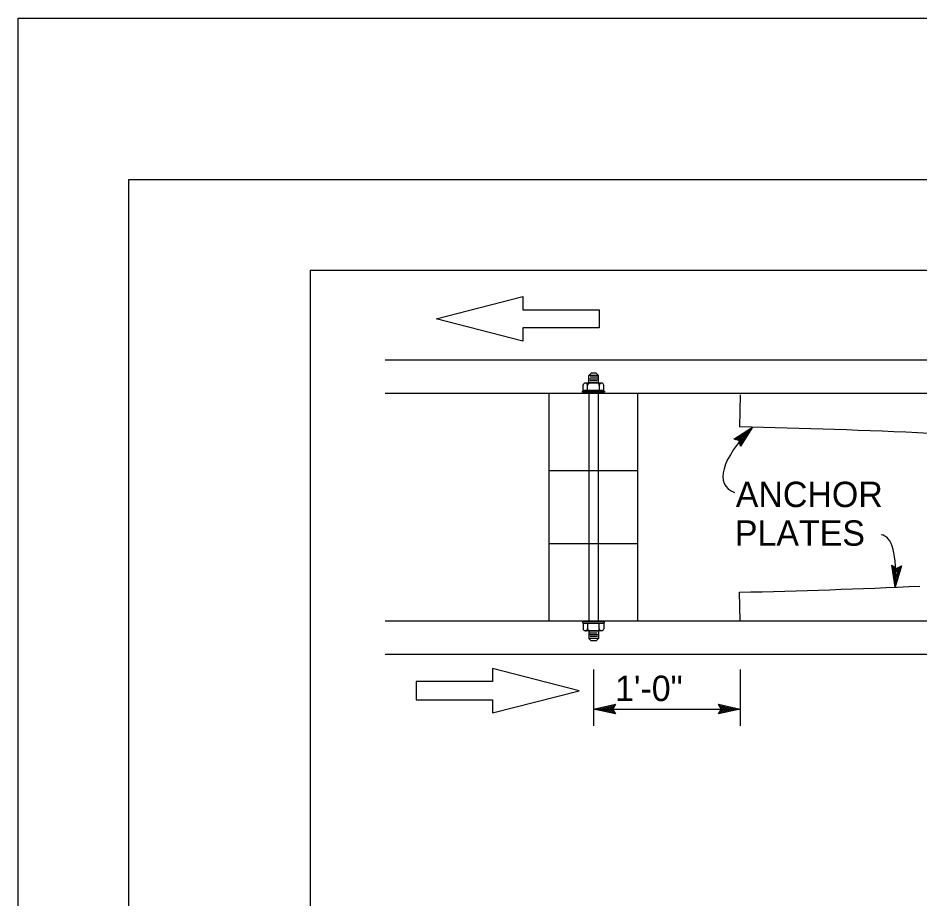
# Model space of a CAD drawing. Extents: x -894 to 866, y -476 to 714.
# Drawn here: x -894 to -645.1, y 470.4 to 713.6 of the extents above; entities that cross this region are included whole.
import ezdxf

# ---------------------------------------------------------------- set-up
doc = ezdxf.new("R2010")
doc.units = 0
for name, color, linetype in [('10 Sheet Format', 7, 'Continuous'), ('56 Stage 3 Anno', 7, 'Continuous'), ('57 Undefined', 7, 'Continuous'), ('60 Nongeo Data', 7, 'Continuous')]:
    doc.layers.add(name, color=color, linetype=linetype)

msp = doc.modelspace()

# ---------------------------------------------------------------- linework, layer by layer
at = {"layer": '10 Sheet Format'}
for q in [(811.55, 643.96), (-813.45, -406.04)]:
    msp.add_line((-813.45, 643.96), q, dxfattribs=at)
for points in [[(-894.04, 713.56), (865.96, 713.56), (865.96, -476.44), (-894.04, -476.44)], [(-863.43, 668.96), (836.57, 668.96), (836.57, -431.04), (-863.43, -431.04)], [(-863.43, 668.96), (836.57, 668.96), (836.57, -431.04), (-863.43, -431.04)]]:
    msp.add_lwpolyline(points, close=True, dxfattribs=at)
at = {"layer": '56 Stage 3 Anno'}
for p, q in [((-696.53, 597.33), (-691.34, 600.63)), ((-691.34, 600.63), (-694.64, 595.44)), ((-691.34, 600.63), (-691.34, 600.63)), ((-696.12, 597.23), (-692.32, 599.66)), ((-695.7, 597.14), (-693.3, 598.68)), ((-695.33, 597.02), (-694.27, 597.7)), ((-694.27, 597.7), (-694.93, 596.66)), ((-693.3, 598.68), (-694.85, 596.24)), ((-692.32, 599.65), (-694.73, 595.87)), ((-695.01, 596.95), (-696.53, 597.33)), ((-696.53, 597.33), (-696.53, 597.33)), ((-694.64, 595.44), (-695.01, 596.95)), ((-694.64, 595.45), (-694.64, 595.45)), ((-652, 556.47), (-652.88, 562.55)), ((-652.88, 562.55), (-652.88, 562.55)), ((-652.88, 562.55), (-651.61, 561.65)), ((-651.9, 557.85), (-652.54, 562.29)), ((-651.79, 559.22), (-652.2, 562.09)), ((-650.21, 562.35), (-652, 556.47)), ((-650.58, 562.16), (-651.9, 557.84)), ((-651.69, 560.6), (-651.86, 561.82)), ((-650.96, 561.95), (-651.79, 559.22)), ((-651.32, 561.8), (-651.69, 560.6)), ((-651.61, 561.65), (-650.21, 562.35)), ((-650.21, 562.35), (-650.21, 562.35)), ((-652, 556.47), (-652, 556.47)), ((-735.19, 533.8), (-735.19, 518.22)), ((-694.72, 533.8), (-694.72, 518.22)), ((-735.19, 522.84), (-729.19, 524.17)), ((-735.19, 522.84), (-694.72, 522.84)), ((-729.19, 521.5), (-735.19, 522.84)), ((-735.19, 522.84), (-735.19, 522.84)), ((-729.41, 521.85), (-733.81, 522.84)), ((-733.8, 522.84), (-729.43, 523.81)), ((-732.43, 522.84), (-729.6, 523.46)), ((-729.64, 522.21), (-732.43, 522.84)), ((-731.05, 522.83), (-729.84, 523.1)), ((-729.82, 522.56), (-731.05, 522.83)), ((-729.19, 524.17), (-729.99, 522.84)), ((-729.99, 522.84), (-729.19, 521.5)), ((-729.19, 524.17), (-729.19, 524.17)), ((-699.92, 522.84), (-700.72, 524.18)), ((-700.72, 524.18), (-700.72, 524.18)), ((-700.72, 524.18), (-694.72, 522.84)), ((-694.72, 522.84), (-700.72, 521.51)), ((-700.72, 521.51), (-699.92, 522.84)), ((-700.5, 523.82), (-696.1, 522.84)), ((-696.11, 522.83), (-700.48, 521.87)), ((-697.48, 522.84), (-700.3, 522.21)), ((-700.27, 523.46), (-697.48, 522.84)), ((-700.09, 523.12), (-698.86, 522.84)), ((-698.86, 522.84), (-700.07, 522.57)), ((-694.72, 522.84), (-694.72, 522.84)), ((-729.19, 521.5), (-729.19, 521.5)), ((-700.72, 521.51), (-700.72, 521.51))]:
    msp.add_line(p, q, dxfattribs=at)
for centre, major_axis, ratio, start_param, end_param in [((-668.77, 602.94), (30.08, 18.37), 0.341351, 2.190401, 3.396006), ((-665.13, 538.29), (-9.79, -32.54), 0.276177, 2.244136, 3.199086)]:
    msp.add_ellipse(centre, major_axis=major_axis, ratio=ratio, start_param=start_param, end_param=end_param, dxfattribs=at)
at = {"layer": '60 Nongeo Data'}
for p, q in [((-778.67, 630.56), (-754.76, 636.7)), ((-754.76, 636.7), (-754.76, 633.06)), ((-754.76, 633.06), (-733.66, 633.06)), ((-733.66, 633.06), (-733.66, 630.56)), ((-754.76, 624.42), (-778.67, 630.56)), ((-733.66, 630.56), (-733.66, 628.06)), ((-733.66, 628.06), (-754.76, 628.06)), ((-754.76, 628.06), (-754.76, 624.42)), ((-792.71, 619.26), (-492.47, 619.26)), ((-736.54, 614.9), (-735.86, 615.57)), ((-733.85, 614.9), (-736.54, 614.9)), ((-736.54, 612.88), (-736.54, 614.9)), ((-734.52, 615.57), (-735.86, 615.57)), ((-733.85, 614.9), (-734.52, 615.57)), ((-733.85, 612.88), (-733.85, 614.9)), ((-732.99, 612.8), (-737.49, 612.8)), ((-733.85, 613.92), (-736.54, 613.92)), ((-733.85, 612.88), (-736.54, 612.88)), ((-734.19, 613.43), (-736.21, 613.43)), ((-734.14, 614.41), (-736.16, 614.41)), ((-792.71, 610.04), (-488.51, 610.04)), ((-747.47, 547.18), (-747.47, 610.04)), ((-738.26, 610.28), (-738.26, 610.61)), ((-738.26, 610.61), (-732.21, 610.61)), ((-732.21, 610.27), (-738.26, 610.27)), ((-738.1, 610.76), (-738.1, 612.19)), ((-732.4, 610.76), (-738.1, 610.76)), ((-736.88, 610.76), (-736.88, 612.27)), ((-736.47, 610.07), (-736.47, 547.15)), ((-733.96, 610.05), (-733.96, 547.17)), ((-733.62, 612.19), (-733.62, 610.76)), ((-732.4, 610.76), (-732.4, 612.22)), ((-732.21, 610.61), (-732.21, 610.28)), ((-722.97, 547.18), (-722.97, 610.04)), ((-694.71, 609.57), (-694.91, 600.72)), ((-747.47, 588.67), (-722.97, 588.67)), ((-747.47, 568.55), (-722.97, 568.55)), ((-694.72, 547.18), (-694.89, 555.09)), ((-792.71, 547.18), (-492.47, 547.18)), ((-732.21, 546.97), (-738.26, 546.97)), ((-738.26, 546.96), (-738.26, 546.62)), ((-738.26, 546.62), (-732.21, 546.62)), ((-732.4, 546.47), (-738.1, 546.47)), ((-738.1, 546.47), (-738.1, 545.04)), ((-736.88, 546.47), (-736.88, 544.96)), ((-733.62, 545.05), (-733.62, 546.47)), ((-732.4, 546.47), (-732.4, 545.01)), ((-732.21, 546.62), (-732.21, 546.96)), ((-732.99, 544.44), (-737.49, 544.44)), ((-733.85, 544.35), (-736.54, 544.35)), ((-736.54, 544.35), (-736.54, 542.34)), ((-733.85, 543.32), (-736.54, 543.32)), ((-734.19, 543.81), (-736.21, 543.81)), ((-734.14, 542.83), (-736.16, 542.83)), ((-733.85, 544.35), (-733.85, 542.34)), ((-733.85, 542.34), (-736.54, 542.34)), ((-736.54, 542.34), (-735.86, 541.67)), ((-734.52, 541.67), (-735.86, 541.67)), ((-733.85, 542.34), (-734.52, 541.67)), ((-792.71, 537.96), (-492.47, 537.96)), ((-739.18, 527.91), (-763.09, 534.05)), ((-763.09, 534.05), (-763.09, 530.41)), ((-763.09, 530.41), (-784.18, 530.41)), ((-784.18, 530.41), (-784.18, 527.91)), ((-784.18, 527.91), (-784.18, 525.41)), ((-763.08, 521.77), (-739.18, 527.91)), ((-784.18, 525.41), (-763.08, 525.41)), ((-763.08, 525.41), (-763.08, 521.77))]:
    msp.add_line(p, q, dxfattribs=at)
for centre, radius, start, end in [((-737.49, 612.19), 0.61, 8.2125, 179.2776), ((-736.26, 612.18), 0.61, 91.8976, 179.5004), ((-734.23, 612.19), 0.61, 359.6015, 87.0732), ((-733.01, 612.19), 0.61, 3.6172, 175.1952), ((-745.45, -1648.03), 2249.32, 87.37644, 88.71234), ((-745.44, 2803.84), 2249.32, 271.28766, 272.55606), ((-737.49, 545.05), 0.61, 180.7224, 351.7875), ((-736.26, 545.05), 0.61, 180.4996, 268.1024), ((-734.23, 545.05), 0.61, 272.9268, 0.3985), ((-733.01, 545.05), 0.61, 184.8049, 356.3828)]:
    msp.add_arc(centre, radius, start, end, dxfattribs=at)

# ---------------------------------------------------------------- texts
at = {"layer": '57 Undefined'}
for s, p in [('ANCHOR', (-695.96, 578.59)), ('PLATES', (-696.21, 567.92)), ('1\'-0"', (-729.26, 525.06))]:
    msp.add_text(s, height=7, dxfattribs=at).set_placement(p)

doc.saveas('drawing.dxf')
